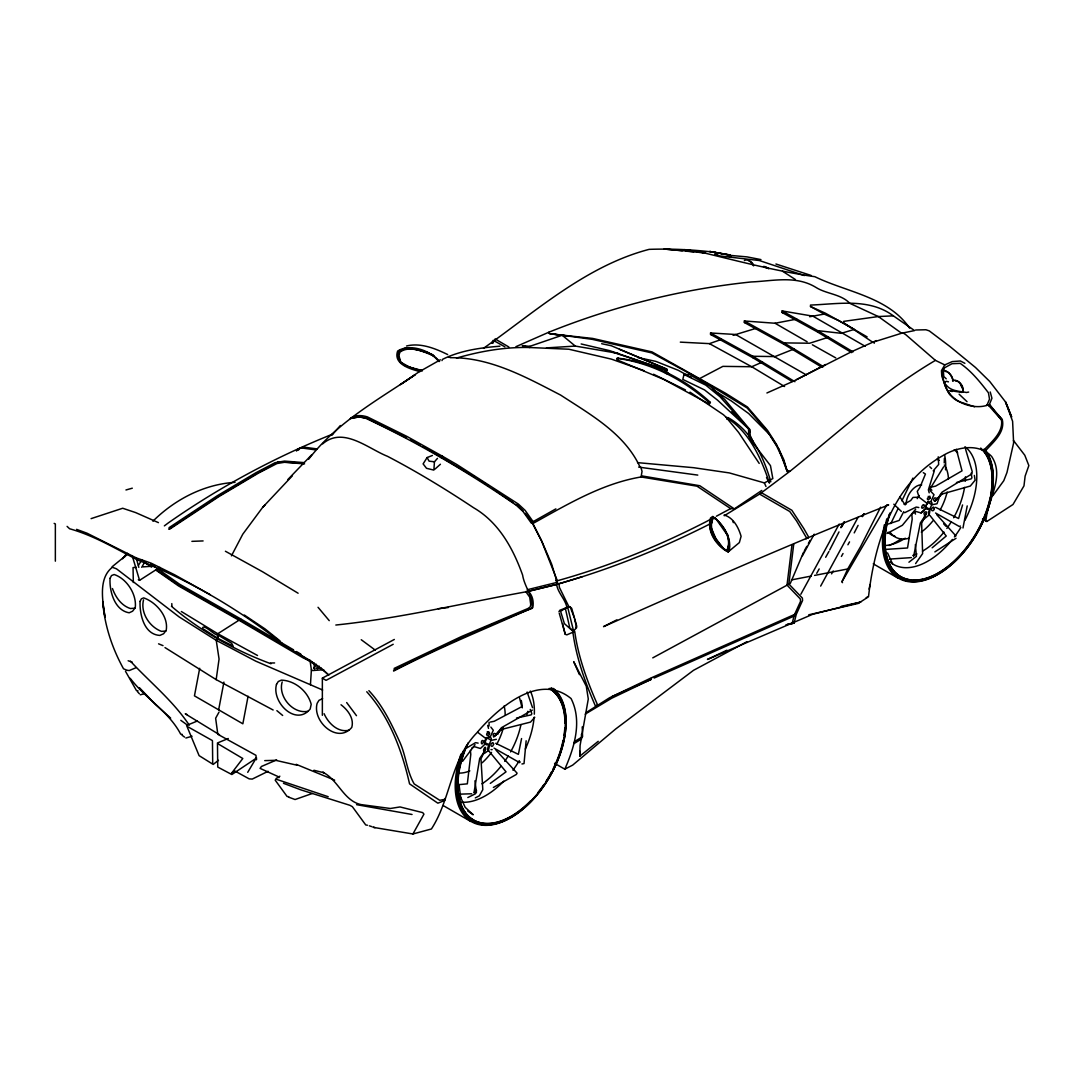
<?xml version="1.0" encoding="UTF-8"?>
<svg xmlns="http://www.w3.org/2000/svg" width="1083" height="1083" viewBox="0 0 1083 1083"><rect width="100%" height="100%" fill="white"/><g stroke="black" fill="none" stroke-linecap="round" stroke-linejoin="round"><path stroke-width="1.5" d="M488.379 750.6C484.954 747.392 496.366 736.562 488.419 737.361C486.105 738.159 485.78 740.623 485.022 742.627C486.172 748.556 491.303 739.256 488.379 750.6L484.263 753.497M929.065 515.034C925.762 512.002 937.133 500.563 928.943 501.903C926.764 502.729 926.425 505.125 925.748 507.074C926.913 512.773 931.664 504.191 929.065 515.034L922.621 520.138L926.71 512.029L925.017 511.853L923.934 513.031L924.557 515.413L926.331 513.653M489.029 726.043L489.083 722.307M171.804 603.597L171.899 606.074M598.236 741.314L579.838 756.151L580.082 745.497L588.286 698.995L586.282 686.216L573.692 661.659L579.446 674.655M791.971 544.722L787.016 585.077L800.351 598.98L800.54 601.376L794.164 615.374L792.147 623.632L785.92 624.796M793.771 543.842L788.844 584.008L802.381 598.1L802.571 600.496L796.222 614.481L794.164 622.955L792.147 623.632M601.674 343.717L611.286 345.734L666.045 368.91L665.869 372.119L669.091 374.122L666.749 372.146L667.196 369.235L619.462 349.322M806.145 538.941L806.239 537.385L796.614 521.004L789.724 511.487L759.806 494.214L761.579 492.792L791.849 510.269L803.87 528.653L808.311 536.505L808.162 538.075M310.442 684.754L311.39 669.876L309.995 660.278M437.464 458.38L434.445 461.805L433.877 470.103L426.512 468.303L423.115 463.89L427.095 457.554L432.415 455.469M526.148 740.786L524.023 763.569L521.938 763.975M930.378 489.597L930.635 487.242L935.604 486.132L962.015 470.834L956.316 449.242M1013.458 440.47L1024.789 455.239L1028.85 465.568L1025.127 476.114L1023.976 485.874L1012.984 504.502L986.884 521.465L985.936 520.882C987.506 499.669 1005.105 476.804 991.662 456.484C978.937 442.893 957.25 446.859 942.846 455.645C892.703 483.763 874.685 543.206 868.498 596.76L858.278 603.434L808.757 614.806M273.133 710.001L216.167 679.623L219.064 659.033L216.234 640.337L217.778 638.374L217.791 633.731L239.736 619.747L310.415 660.644M487.648 735.519C491.357 734.68 488.88 728.886 486.768 733.881A1.909 1.394 -28.9 0 0 486.903 735.086L490.193 737.009L493.293 730.28L490.87 727.099M967.214 505.91L962.977 528.003M930.189 498.045L929.864 496.136L927.481 498.315A2.004 1.449 -32.3 0 0 928.321 499.94L930.189 498.045L928.212 496.352M473.988 792.742L479.688 758.493L482.097 754.919M521.573 738.552L518.378 754.35L495.73 743.263M199.692 668.292L194.453 695.855L242.849 723.796L248.088 696.234M218.658 709.771L223.924 682.087M948.776 390.841L948.532 392.114C956.235 403.553 973.888 409.374 986.87 405.394L989.51 399.153L988.454 392.818C980.223 382.123 971.397 371.09 960.188 363.374L952.011 363.712L944.647 367.746L942.427 372.349C943.131 384.072 948.112 398.057 960.35 402.01M964.885 363.319L960.35 360.977L952.241 361.587L944.782 364.903L935.414 360.382C882.74 391.464 837.443 433.092 789.981 471.267L787.016 470.618L783.523 460.437L776.443 445.654L767.346 431.386L747.162 407.98L699.97 379.226L700.146 378.305L722.889 366.365L751.71 366.744L762.527 362.02M913.578 556.527L920.374 522.913L922.784 519.339M143.552 599.847C140.194 612.612 149.454 626.976 161.489 631.375L165.943 631.023M711.775 523.13L712.722 518.662L715.227 518.337C723.62 525.81 732.352 539.023 726.855 550.462L724.893 549.907C716.756 541.676 708.187 530.467 712.682 518.175L715.294 517.769M869.08 589.138L870.055 584.536M927.725 501.822L927.522 502.647A4.4 2.545 -60 0 1 925.789 505.544M125.466 671.243L136.472 690.602L137.961 690.778M282.189 681.924C277.789 696.179 292.776 714.266 307.694 711.314M689.384 374.569L683.982 374.474L682.818 379.429L704.532 389.921L717.596 400.196L748.624 428.922L749.043 435.474L752.347 442.284L753.375 442.46L750.316 435.786L749.612 429.315L724.676 399.41L710.096 386.252L690.764 375.354M532.051 523.008L532.863 523.536C567.126 504.57 601.945 483.546 641.068 476.967L642.043 471.376L640.879 467.301L638.645 467.084M962.57 504.949L958.59 518.513L935.55 507.331M526.974 714.469L527.841 711.301M935.414 360.382L905.794 334.701L903.141 332.941L901.611 333.239L878.34 316.547L849.735 303.294C841.274 294.102 826.302 293.98 816.013 287.455C796.086 275.177 773.045 281.038 751.155 281.959C681.857 289.134 613.655 306.151 549.027 332.143L548.729 333.198L549.974 333.767L568.074 336.055M585.172 714.13L611.773 698.197L651.113 679.407L651.628 677.701L795.423 614.088L794.638 615.821L654.132 678.039M934.372 470.618L928.375 489.868L929.2 492.833M803.613 552.168L790.292 583.426L652.765 657.868M485.617 749.219C485.901 742.667 480.879 754.905 485.617 749.219L482.544 754.337M441.986 360.598L442.419 359.421C459.882 350.594 480.446 347.711 499.913 346.208M497.774 734.369L498.87 731.418L493.645 737.036L493.131 734.558A1.909 1.638 -75.2 0 1 494.173 733.408C497.666 734.843 498.112 732.69 501.916 729.157M666.045 368.91L665.639 369.98L609.607 350.635L581.151 343.961M554.55 763.312L564.812 769.174C574.383 747.487 582.451 721.048 571.066 698.549C538.847 672.015 497.611 708.35 476.723 732.974C450.65 759.63 450.894 798.956 431.413 828.982L412.921 833.978L373.364 827.371M842.506 582.668L841.951 581.72L847.718 568.968L860.538 546.712L880.628 507.155M930.906 501.402L933.993 494.701L930.243 490.775M484.994 750.519L480.974 758.817L482.801 789.669L479.39 795.775L475.302 797.9M890.822 523.563L898.186 508.401M901.868 500.833L912.915 478.104M491.777 343.162L493.225 340.306L504.935 346.858M492.846 343.311L494.322 340.387M829.7 549.961L838.987 531.915M854.216 532.89L858.088 525.377M988.847 405.841L991.933 398.273L990.228 391.965M231.437 555.85L242.782 534.19L262.695 507.318L292.424 475.721M903.736 511.677L899.147 520.436L887.072 524.402M448.538 357.322L448.958 356.51L450.284 357.701C490.139 357.16 526.216 377.29 560.696 395.119C590.533 414.627 624.796 433.579 640.161 467.315L697.777 475.099M711.639 528.734L715.877 538.657L723.363 548.431L727.519 550.963L729.197 542.123L727.478 534.271M814.199 534.19L802.476 555.701M804.412 550.706L806.808 546.333M808.405 543.409L810.003 540.485M219.023 712.1L215.639 718.232L217.818 734.301L255.94 755.311L256.441 759.752L256.265 757.951L247.723 772.328M412.921 833.978L423.94 814.145L422.695 812.616L400.02 806.943L390.381 808.487L361.059 804.588C343.501 800.824 338.248 779.774 322.748 772.206L323.749 772.707L313.921 770.27M800.865 594.229L839.19 524.091M816.731 573.313L819.168 568.941M825.679 557.285L828.928 551.464M820.657 586.093L858.047 517.349M841.396 556.432L843.021 553.521M847.908 544.79L849.532 541.879M841.315 527.394L842.912 524.551M141.711 567.33L144.919 561.698M844.185 521.938L840.868 527.719L844.293 521.979M863.95 513.775L862.285 516.672L863.99 513.802M831.568 573.868L833.233 570.971M944.782 364.903L941.452 370.67L941.79 376.167L945.391 386.252L949.75 394.564M925.87 514.642L921.647 523.251L922.621 553.603L915.609 563.593M841.951 581.72L886.977 504.759L888.642 504.949C792.526 542.881 697.98 584.739 603.542 626.637L616.863 619.842M617.229 359.935L618.298 358.216C652.778 362.399 685.025 378.928 710.367 402.416L709.311 404.135L663.947 379.483L617.229 359.935L617.039 358.365L618.298 358.216M929.959 488.947L943.631 466.827M138.421 565.367L141.846 559.925M558.923 611.733L559.884 610.216L567.858 607.197M319.295 666.207L317.509 668.915L316.263 668.116L320.906 667.9M316.358 664.299L313.542 668.238L314.801 669.05L313.759 662.728M575.696 627.788L576.237 625.879L574.559 618.813M308.682 459.206C336.651 422.695 377.507 400.074 415.1 374.799L400.372 384.6L418.728 372.038L440.361 359.8M498.897 731.133L501.429 727.708L532.335 710.096M939.584 495.554L942.102 492.129L971.925 473.88L972.196 471.498L965.576 449.201M462.549 761.349L475.044 744.671M710.665 519.271L706.387 521.559C658.735 545.981 608.971 566.395 557.325 580.759L556.486 581.855L557.704 584.089C610.406 569.252 661.32 548.661 710.11 523.874M122.582 558.774L125.777 554.699L128.011 553.914M124.234 557.407L127.456 553.332M936.159 500.075L936.633 498.315L934.886 497.842A2.004 1.679 -73 0 0 933.695 500.048L934.643 501.361L939.719 495.933L937.025 503.757L932.03 504.759L927.617 502.241M495.716 735.33L498.87 731.418L494.66 736.413M728.101 551.964L729.211 550.611C732 537.33 722.943 523.996 712.776 516.429L710.556 517.958C706.414 531.523 716.567 546.103 728.101 551.964L739.351 542.597L741.097 536.302C738.538 527.57 733.516 517.688 724.148 515.007M915.731 509.091L902.369 525.282L887.139 533.432M296.458 451.029L298.096 449.079L301.264 447.902L315.559 449.865M298.326 450.203L299.964 448.281L303.172 447.076L317.17 448.917M933.194 470.848L938.677 464.458L938.23 456.809M992.867 495.676L1003.792 480.69L1006.973 472.486L1013.62 442.933L1012.605 421.273L1005.525 401.942L989.767 381.5L975.499 367.489L949.696 346.316L929.255 330.87L925.924 329.76L915.622 329.99M534.758 717.284L530.508 722.104L500.387 729.712M331.831 435.312L340.36 425.524M520.206 761.931L519.596 762.622L494.051 748.123M935.374 500.847L942.589 493.591L941.262 494.254L970.327 486.037L975.12 480.229L974.362 475.437M570.43 606.927L567.627 606.994L565.421 608.673L569.848 628.167L573.557 630.983L576.589 627.72L576.725 626.123L571.689 608.28L569.726 607.17M287.888 479.498L311.918 454.576M262.695 507.318L265.051 504.962M726.761 419.094L728.182 417.672C751.548 430.75 763.691 457.04 770.812 481.773L768.998 481.678C760.726 457.392 749.098 431.454 726.368 417.578L738.633 432.455L759.21 463.416M727.519 550.963L728.737 549.771L729.319 546.522L728.561 539.172M485.414 743.75L480.419 748.515L474.449 746.674L471.646 748.204M921.105 512.949L926.127 508.157L921.105 512.949L915.676 511.406L911.805 513.911L912.197 519.285L907.54 547.984L886.327 549.365M400.561 349.809L398.679 351.582C394.266 365.309 412.989 368.41 422.384 370.765M474.368 792.485L476.561 790.4M152.92 521.194C174.823 499.507 203.97 484.236 235.038 482.341M865.872 598.263L867.456 596.801M434.973 469.129L440.415 464.241M960.269 526L959.565 526.636L935.55 513.004M988.847 405.705L1001.477 419.933L1002.317 419.757C1005.159 432.374 993.449 441.945 985.963 450.284L982.146 450.081L984.203 449.729C991.69 441.769 1003.4 432.144 1001.477 419.933L989.754 404.934L986.491 405.34L989.754 404.934L1002.235 419.649L998.228 414.938M112.145 566.734L127.74 554.049M218.482 760.293L213.202 764.436L199.096 755.636L186.587 725.461L197.35 721.007M761.809 490.437L734.328 508.875L730.619 508.604L697.019 486.186L641.068 476.967M932.152 547.808L946.244 536.004L929.85 515.4M233.942 771.448L231.315 773.533L242.795 758.493L218.495 744.102M483.505 348.293C535.638 311.552 586.187 265.782 649.123 249.361C669.24 248.67 689.424 249.469 709.433 251.662M164.359 525.878L168.298 522.913C219.497 487.052 274.649 457.351 332.643 434.121M789.981 471.267L760.076 493.767L724.243 515.738M169.056 527.678L217.087 495.892L255.994 472.689L275.014 462.739L284.45 461.087L304.242 462.617M168.637 529.167L218.035 496.474L257.172 473.203M169.693 529.154L219.104 496.474L258.39 473.149L276.937 463.551L284.436 462.292L304.567 463.89M490.301 783.388L506.032 771.841L488.46 750.519M585.822 712.763L609.648 697.709L651.628 677.701M440.646 457.5L442.5 456.254L456.904 464.566L518.324 504.042L525.133 510.377L533.364 522.006L531.293 523.062L523.008 511.487L516.171 505.152C468.601 472.499 418.173 442.771 365.851 418.363L359.109 416.86L350.337 418.593C354.994 414.694 361.925 415.155 367.394 416.901L406.897 436.408L442.5 456.254M155.668 569.942L178.587 585.971L238.747 620.099L240.602 618.853L293.547 649.827M256.617 757.978L231.83 774.535L217.737 767.062L217.466 742.965L228.283 738.511M908.935 562.226L916.435 556.337L915.352 544.587M566.504 607.441L560.615 611.367L564.392 623.605L573.719 631.89L566.842 634.855L565.245 634.3L559.248 613.208M138.326 579.703L139.558 580.339L158.592 568.101M934.859 551.91L956.032 538.278M279.861 776.2L276.26 778.379L275.231 780.22L287.063 796.452L288.687 796.709M466.353 748.163L475.532 742.654L478.131 743.114M322.653 443.868C343.121 426.133 368.003 448.592 387.511 456.322C417.172 471.795 445.749 489.218 473.596 507.737C498.803 522.331 513.098 548.499 522.602 575.059C524.429 586.783 533.134 596.083 532.132 608.335C484.873 626.421 438.886 647.742 393.549 670.187M904.115 504.258L910.708 500.508L913.01 497.422L919.115 497.192L927.238 503.514M493.361 787.476L516.347 774.44L517.078 773.167L495.987 750.153M525.255 513.328L531.943 522.317L555.877 508.875M322.355 715.322L322.355 678.12L394.32 639.457M393.197 644.277L326.051 680.354L322.355 678.12M258.593 472.445L278.385 461.832L304.377 463.158M716.364 516.225L730.619 508.604M746.85 641.759L693.513 670.323L615.686 728.981L572.663 765.126L564.812 769.174M796.479 379.646L851.78 351.609L876.391 340.576M825.612 364.511L793.988 380.945L766.913 392.98M637.535 462.631L693.58 467.694L729.346 472.919L764.341 482.883L772.829 478.591L770.473 465.636L753.105 443.137M394.131 668.428L461.602 636.466L527.99 608.497L530.277 606.805L530.724 604.49L529.695 597.153L525.796 591.616L528.274 591.291C532.687 595.366 533.919 601.972 532.795 607.644C486.47 628.424 438.872 647.634 393.603 671.094M467.815 797.548L475.302 793.853L476.466 792.323L474.936 780.829M268.083 771.299L252.244 779.083L249.171 778.867L234.957 771.055M904.63 512.733L916.218 507.074L918.817 507.534M726.91 650.206L707.456 659.439L812.683 614.291L860.755 602.067L841.234 606.345M144.756 693.607L140.316 694.799M322.626 698.684L319.011 700.308L317.143 703.314C312.026 721.549 337.679 744.346 351.772 727.41C354.303 718.449 347.792 709.934 341.023 704.762M515.914 346.682L549.027 332.143M612.003 696.559L651.113 679.407M192.057 736.237L185.856 738.024M276.652 759.928L261.45 766.466L260.082 768.375L278.832 776.917L278.9 777.729M135.849 667.791L129.31 670.512L127.361 670.363M793.961 349.01L774.995 356.578L752.834 356.28L710.543 332.982L710.556 334.457L752.834 357.728L792.133 381.487M788.058 471.376L787.246 471.674L778.745 448.755M680.314 342.133L709.419 343.636L721.413 339.439M733.123 335.337L756.381 328.23M312.188 793.528L295.077 799.525L288.579 797.142M644.209 370.738L611.381 359.123L568.859 349.227L529.885 347.521L522.182 345.734L529.871 346.33L562.185 335.256L592.333 339.358L651.749 352.896L699.97 379.226M406.531 346.005C420.515 342.526 435.122 348.401 447.672 354.561M91.094 518.635L122.69 508.252L135.592 512.57L158.429 522.629M335.825 625.026C399.993 618.366 463.01 603.19 526.46 591.738L557.907 584.116L582.343 576.643M828.522 337.206L809.678 343.23L784.011 342.891L744.346 320.988L744.373 322.517L784.011 344.326L822.092 367.354M125.953 489.976L132.302 488.189M744.346 320.988L775.049 323.248L796.682 319.119M456.457 358.08C480.324 351.244 504.976 346.858 529.885 347.521L529.871 346.33M956.465 482.544L971.113 478.889L971.938 477.82L971.14 473.149M270.506 663.013L274.608 662.945M527.827 591.48L557.907 584.116L557.312 582.316L527.394 589.707L527.922 591.48M187.129 714.618L185.261 713.819L219.511 734.761M516.523 718.015L531.157 714.875L531.861 713.751L530.223 709.433M491.344 740.339L496.339 739.323M490.355 722.05L494.2 721.292L521.803 706.685L519.488 697.642M968.662 392.06L966.442 392.493C959.254 391.044 950.657 391.369 945.892 384.6M791.456 579.919L811.316 576.048M814.619 575.411L847.718 568.968M809.705 316.737L824.244 314.084L839.135 320.758L867.131 336.894M787.896 624.011L794.164 622.955M351.366 418.052L359.542 416.928L366.704 418.065L406.477 437.694M348.929 730.213C337.923 732.934 328.176 723.051 324.101 713.711M617.039 358.365C651.492 362.832 683.332 379.686 709.121 402.565L710.367 402.416M438.304 608.714L448.335 607.509M134.861 608.172L130.407 608.524C121.35 605.641 115.543 597.126 112.47 588.556M323.709 669.714L312.621 670.553L311.39 669.876M136.404 567.343L133.047 567.587L133.331 582.505M143.118 566.869L154.855 566.03M889.59 559.085L911.399 557.61M546.468 347.9L575.29 346.073L618.203 353.383M874.184 343.284L874.184 341.835L901.611 333.239L914.553 330.572L893.353 315.843L878.34 316.547L843.738 321.353L843.738 322.788L872.884 342.336M434.445 461.805L429.071 461.155L427.095 457.554M191.894 541.351L203.103 540.931M459.95 794.15L471.714 793.771M264.739 760.632L275.623 760.32L297.108 765.234M459.463 784.606L467.328 783.835L470.794 754.445L470.388 750.343M404.352 348.333C416.386 348.956 431.156 350.824 438.534 361.465M490.992 749.612L492.169 749.626M726.368 417.578L728.182 417.672M710.543 332.982L735.56 334.485L806.199 374.84M710.556 334.457L711.991 334.539M727.532 254.83L730.023 254.979L730.863 256.671L728.534 256.4L727.532 254.83L709.731 251.5L730.023 254.979L709.731 251.5M744.373 322.517L746.769 322.68M727.911 255.182L747.04 256.888L760.956 259.595M682.29 250.782L664.055 249.022L705.547 252.745L684.185 249.659L705.06 252.853M685.607 251.107L693.905 251.906M698.873 252.38L703.855 252.867M719.004 255.859L759.332 260.529L804.398 275.556M182.228 734.369L180.685 734.152C168.826 711.531 145.623 698.603 130.366 678.527L129.784 678.175M714.685 254.329L717.907 254.83M704.6 253.029C741.165 261.869 777.553 271.386 814.849 276.693C846.676 292.193 888.426 296.932 909.652 328.176M641.637 475.87L699.794 485.726L734.328 508.875M961.948 392.425L950.021 390.597L952.092 391.586M851.671 352.625L817.692 332.088L782.156 312.54L782.129 310.929L812.886 316.155L865.263 346.33M782.156 312.54L785.026 313.028M367.408 825.232L365.729 824.948L352.395 806.7L349.985 805.332L301.115 789.94L283.462 783.307M710.949 251.798L717.731 252.989M356.578 804.669L412.041 814.484M637.86 357.525L655.878 361.384L678.31 370.318L691.292 377.493M422.18 370.576L409.523 367.096L400.791 362.209L398.882 355.576L399.925 352.124C409.848 344.963 424.143 351.975 434.215 356.104M948.451 381.839L946.38 381.311L945.026 382.001L945.297 382.895M420.38 371.158L404.744 365.35M419.987 371.577C410.552 369.154 393.061 364.226 397.623 351.068C410.119 342.959 430.696 350.716 439.563 361.505M515.467 504.448L517.2 504.949L523.116 510.865M429.003 352.909C419.771 351.136 407.628 344.516 399.37 351.691L398.273 355.319L400.331 362.06M373.148 827.074L375.043 827.656M775.915 263.995L811.086 275.434M328.19 796.709L276.91 779.462M270.994 663.771C235.16 650.585 200.463 631.132 171.439 606.277M665.463 373.188L668.306 374.122M369.303 825.815L371.862 826.654M961.257 402.334L974.578 406.775M128.146 660.765L132.207 662.119M613.168 352.286L666.803 370.305M76.582 529.357L87.033 533.215L136.201 557.867L151.227 563.201L174.566 574.762L210.224 594.716M334.674 780.153L296.146 764.314M158.565 643.83L163.019 645.644M126.86 670.242L123.503 668.766C112.036 647.959 104.564 625.324 102.695 601.593L105.01 617.391C102.844 601.593 97.93 578.512 112.348 567.275L116.463 568.805L179.128 616.917L216.234 640.337L255.71 661.131L322.639 690.02M893.353 315.843C869.121 297.893 838.499 304.012 810.504 305.068L810.504 306.516L825.381 313.19L854.311 329.394L841.342 333.32L817.692 330.653L782.129 310.929M312.039 662.119L302.834 657.706L238.747 620.099M683.982 374.474L705.818 385.142L720.073 396.784L748.624 428.922L748.719 436.016L752.347 442.284M653.55 374.244L685.444 389.921M54.15 523.373L55.355 523.969L55.355 561.17M430.465 353.64L433.403 355.129M709.419 343.636L751.71 366.744L784.579 386.509M775.049 323.248L807.106 341.741M495.066 338.925L508.848 346.993M410.674 439.928L420.353 445.194M423.115 446.697L425.876 448.2M257.537 655.499L217.791 633.731L181.348 611.516M982.484 519.055L986.884 521.465M982.971 519.258L985.936 520.882M217.534 634.746C214.691 635.816 203.293 622.887 202.413 628.384L217.656 638.239L233.102 646.104L231.654 643.302L217.534 634.746L217.656 638.239M810.504 306.516L824.244 314.084M225.399 551.247L262.6 571.783L298.109 593.227M188.144 726.937L212.444 740.61L212.701 762.96M240.602 618.853L179.412 584.103L157.414 568.656M239.736 619.747L179.764 585.7L156.155 569.807M812.372 344.773L835.751 357.891M926.141 507.237L929.065 508.929M873.264 563.837L898.078 578.173M427.257 448.944L475.383 477.386M477.887 732.46L486.565 739.093M486.389 737.496L491.316 740.339M484.683 742.369L488.379 744.495M443.069 805.481L470.767 821.469M296.431 651.533L300.776 654.078M216.167 679.623L164.995 647.58M712.776 389.731L731.12 400.805L748.624 413.503L770.162 435.19M853.052 351.88L817.692 330.653L817.692 332.088M823.486 366.677L784.011 342.891L784.011 344.326M794.936 381.703L752.834 356.28L752.834 357.728M570.118 606.791L574.234 617.554M795.369 279.522L782.495 271.197M478.131 479.146L489.11 486.199M493.225 488.839L512.895 502.58M143.538 561.698L151.647 567.14M144.188 561.82L148.1 564.338M923.285 472.662L925.437 474.07L919.887 487.485L917.26 491.398L918.655 495.743M901.34 511.406L893.827 504.204M299.328 654.146L324.453 671.257L328.745 675.183M244.284 615.009L265.064 628.925L279.983 640.865M690.006 392.154L723.376 414.694L728.223 419.148M467.775 811.072L473.203 814.754L465.162 807.309L460.113 796.14M725.475 550.53C716.432 542.908 706.847 531.536 711.017 518.784L713.155 517.349L716.418 519.502L727.018 534.609M310.618 660.874L322.071 668.915L328.501 674.804M150.618 563.891L154.693 566.747M361.248 639.728L375.246 650.098M180.807 720.33L187.373 725.069M959.118 394.198L967.038 401.685M182.012 735.208L184.57 737.09M487.242 731.77L489.475 733.597M282.054 643.288C238.531 609.228 189.782 580.353 138.286 560.277C115.867 548.824 94.004 535.557 69.583 528.761L67.092 526.379M575.29 346.073L562.185 335.256L549.974 333.767L592.685 338.438L652.034 351.907L725.637 393.291L747.446 406.991L767.576 430.425L776.619 444.626L783.699 459.395L787.016 470.618M276.882 710.665L282.663 715.47M946.231 378.82L943.767 376.518L943.347 370.386L945.473 370.738A9.314 5.374 60 0 1 952.796 379.849M170.667 718.124L155.573 704.586L139.49 687.759M731.621 411.865L736.426 416.508M742.41 422.329L749.612 429.315L749.774 432.117M929.823 466.8L931.597 468.546M130.461 661.199C150.117 682.385 173.158 700.904 189.241 725.136M943.699 523.874L945.96 526.297M368.883 690.643C382.678 705.331 391.491 723.85 399.776 742.004C405.963 755.582 406.707 770.934 414.193 783.93L439.739 800.283L444.301 799.471L445.248 798.401L444.653 800.527L437.843 803.18L409.55 783.848C402.037 750.681 389.745 717.42 366.758 691.753M936.673 514.574L955.923 535.95M137.446 691.617L139.341 693.729M346.668 702.556L356.483 715.687M318.036 607.292L329.246 620.654M899.743 496.677L905.144 504.922M771.015 436.544L777.025 446.047M557.907 584.116L556.026 580.041L557.312 582.316M750.018 436.327L753.375 442.46M531.943 522.317L542.15 542.028L551.613 564.04L557.704 584.089M766.52 477.535L768.659 481.786M532.863 523.536L541.216 540.024L557.325 580.759M764.368 482.883L765.965 486.484M887.546 552.912L892.595 564.081M527.137 692.037L532.525 707.659M567.627 606.994L573.557 630.983M487.688 725.434L488.514 728.412M136.282 558.097L138.8 567.357M768.998 481.678L769.377 483.194M139.558 580.339L132.207 555.647M562.564 623.591L565.245 634.3M943.293 376.64L942.481 372.146M733.056 521.424L733.313 522.656M573.489 630.455L573.719 631.89M963.125 391.572L962.76 388.729A8.502 4.914 60 0 0 952.512 380.729M709.121 402.565L709.311 404.135M459.043 784.322L460.816 798.916M582.221 726.896L582.573 736.684L574.626 741.489L574.166 743.48L581.585 738.985L581.436 734.22M579.73 751.142L579.838 756.151M159.837 567.384L159.837 570.267M944.308 465A44.213 25.518 -60 0 1 948.464 479.079M947.111 492.061A44.213 25.518 -60 0 1 940.139 510.012M932.869 520.909A44.213 25.518 -60 0 1 921.308 532.105M909.138 538.21A44.213 25.518 -60 0 1 890.158 532.362M936.903 459.26A44.213 25.518 -60 0 1 939.34 460.383M915.541 514.087A14.688 8.488 -60 0 1 914.512 511.799M917.193 498.654A14.688 8.488 -60 0 1 919.345 495.5M929.742 489.502A14.688 8.488 -60 0 1 931.894 490.166M894.951 536.234A44.213 25.518 -60 0 1 888.033 532.24M906.119 504.258A14.688 8.488 -60 0 1 921.701 484.873M954.164 449.878A60.662 35.022 -60 0 1 957.697 452.911M965.44 476.831A60.662 35.022 -60 0 1 965.278 481.231M964.56 487.377A60.662 35.022 -60 0 1 953.663 517.742M951.267 521.816A60.662 35.022 -60 0 1 946.84 528.409M943.997 532.105A60.662 35.022 -60 0 1 922.554 551.125M916.949 553.941A60.662 35.022 -60 0 1 912.807 555.457M964.98 446.71A68.933 39.8 -60 0 1 964.872 520.381M960.838 527.475A68.933 39.8 -60 0 1 954.38 536.924M952.417 539.442A68.933 39.8 -60 0 1 889.928 561.874M944.566 454.819A60.662 35.022 -60 0 1 945.527 469.832M905.28 538.21A60.662 35.022 -60 0 1 885.637 545.494M944.362 458.407A68.31 39.448 -60 0 1 944.214 462.861M901.097 538.86A68.31 39.448 -60 0 1 889.048 545.534M980.697 448.078A75.905 43.821 -60 0 1 978.247 530.115A75.905 43.821 -60 0 1 908.867 579.689A75.905 43.821 -60 0 1 890.104 512.828M982.822 450.284A75.905 43.821 -60 0 1 990.634 495.297M990.309 496.894A75.905 43.821 -60 0 1 924.571 578.674M922.906 579.094A75.905 43.821 -60 0 1 913.159 580.055M911.629 579.96A75.905 43.821 -60 0 1 889.346 514.181M983.946 449.228A77.543 44.769 -60 0 1 944.904 569.793A77.543 44.769 -60 0 1 886.815 518.825M985.896 450.745A78.382 45.256 -60 0 1 945.134 569.726A78.382 45.256 -60 0 1 884.364 524.808M521.261 700.43A60.662 35.022 -60 0 1 522.29 707.862M520.923 724.703A60.662 35.022 -60 0 1 510.594 751.94M508.198 756.029A60.662 35.022 -60 0 1 504.692 761.322M500.942 766.317A60.662 35.022 -60 0 1 481.976 783.821M553.481 688.45A78.382 45.256 -60 0 1 551.504 773.438A78.382 45.256 -60 0 1 479.349 824.677A78.382 45.256 -60 0 1 460.938 754.161M551.166 687.691A77.543 44.769 -60 0 1 552.641 771.516A77.543 44.769 -60 0 1 479.864 824.136A77.543 44.769 -60 0 1 463.091 751.372M530.318 691.049A68.933 39.8 -60 0 1 534.312 714.184M534.122 717.244A68.933 39.8 -60 0 1 525.35 749.07M519.285 760.659A68.933 39.8 -60 0 1 512.949 770.203M503.757 781.154A68.933 39.8 -60 0 1 461.263 802.165M549.555 688.598A75.905 43.821 -60 0 1 551.437 772.883A75.905 43.821 -60 0 1 477.698 821.97A75.905 43.821 -60 0 1 468.303 742.694M549.243 688.422A75.905 43.821 -60 0 1 564.96 723.173M564.825 727.654A75.905 43.821 -60 0 1 563.986 735.479M563.133 740.271A75.905 43.821 -60 0 1 553.142 768.795M551.626 771.746A75.905 43.821 -60 0 1 550.056 774.643M549.243 776.078A75.905 43.821 -60 0 1 545.791 781.709M543.964 784.471A75.905 43.821 -60 0 1 538.129 792.336M530.738 800.703A75.905 43.821 -60 0 1 469.426 817.124A75.905 43.821 -60 0 1 466.651 745.51M486.308 737.916A4.4 2.545 -60 0 1 484.575 740.813M504.096 705.954A44.213 25.518 -60 0 1 505.165 714.672M503.419 727.6A44.213 25.518 -60 0 1 496.813 744.062M491.506 752.387A44.213 25.518 -60 0 1 481.989 762.919M469.819 770.866A44.213 25.518 -60 0 1 459.706 773.086M945.188 371.401A7.446 4.305 60 0 1 953.081 381.23M955.341 381.013A6.836 3.953 60 0 1 961.366 384.492A6.836 3.953 60 0 1 962.706 392.06M960.58 384.858A7.567 4.373 60 0 1 962.07 387.863M765.194 267.487A7.446 4.305 60 0 1 768.74 268.814M749.152 260.895A6.836 3.953 60 0 1 753.24 264.333M744.387 260.556A8.502 4.914 60 0 1 753.592 265.877M763.339 266.486A9.314 5.374 60 0 1 767.766 268.137M140.045 601.417C139.585 614.508 144.066 634.557 159.851 635.41L163.56 633.772L166.2 630.32C168.718 616.565 156.128 602.148 143.673 597.884L141.372 598.831L140.045 601.417M483.83 741.598C480.31 748.556 480.838 736.968 483.83 741.598M924.53 506.018L924.002 507.331A2.004 0.677 -40 0 1 923.163 507.981C919.332 509.795 923.826 501.415 924.53 506.018M276.503 684.375C271.4 702.204 295.889 726.761 310.198 708.972L311.2 704.329C307.856 691.292 294.874 680.517 281.35 680.138L278.263 681.532L276.503 684.375M110.046 578.349C109.302 591.223 114.581 610.419 129.175 612.788L132.573 611.218L135.24 607.793C136.986 594.553 126.846 578.633 114.135 574.518L111.508 575.56L110.046 578.349M493.618 744.156C492.427 749.206 488.623 744.481 492.535 742.694A1.909 0.988 89.3 0 1 493.32 743.195L493.618 744.156M934.304 508.577C933.627 513.044 929.241 509.782 932.707 507.521A1.936 1.029 -88 0 1 934.033 507.643L934.304 508.577M597.572 704.925L595.46 706.075C585.172 682.439 576.332 658.058 572.921 632.364L574.735 631.457C578.227 657.083 587.257 681.356 597.572 704.925M568.71 606.318L566.869 607.143C565.055 598.872 557.813 592.726 556.621 584.454L558.963 583.778L559.41 587.433L568.71 606.318M1007.068 405.259L1005.525 401.942L1011.657 417.036L1007.068 405.259"/></g></svg>
